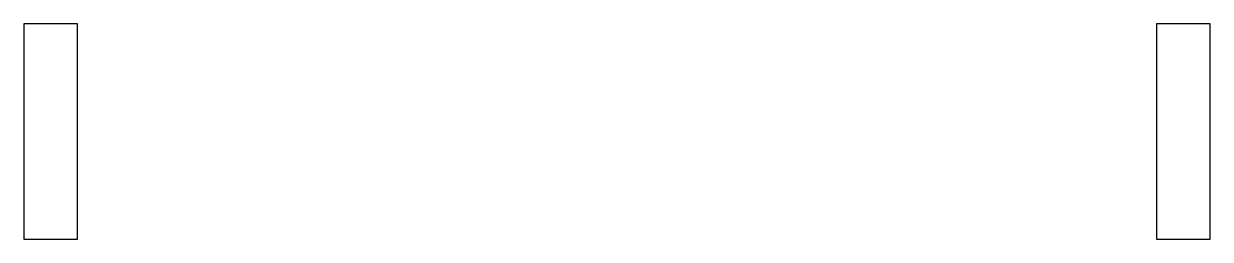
# Model space of a CAD drawing. Header units: metres. Extents: x 200 to 2402, y 0 to 400.
import ezdxf

# ---------------------------------------------------------------- set-up
doc = ezdxf.new("R2010")
doc.units = ezdxf.units.M

msp = doc.modelspace()

# ---------------------------------------------------------------- linework, layer by layer
at = {"layer": 'PARAMETRIX'}
for p, q in [((300, 400), (200, 400)), ((200, 400), (200, 0)), ((300, 0), (300, 400)), ((2402.4, 400), (2302.4, 400)), ((2302.4, 400), (2302.4, 0)), ((2402.4, 0), (2402.4, 400)), ((200, 0), (300, 0)), ((2302.4, 0), (2402.4, 0))]:
    msp.add_line(p, q, dxfattribs=at)

doc.saveas('drawing.dxf')
